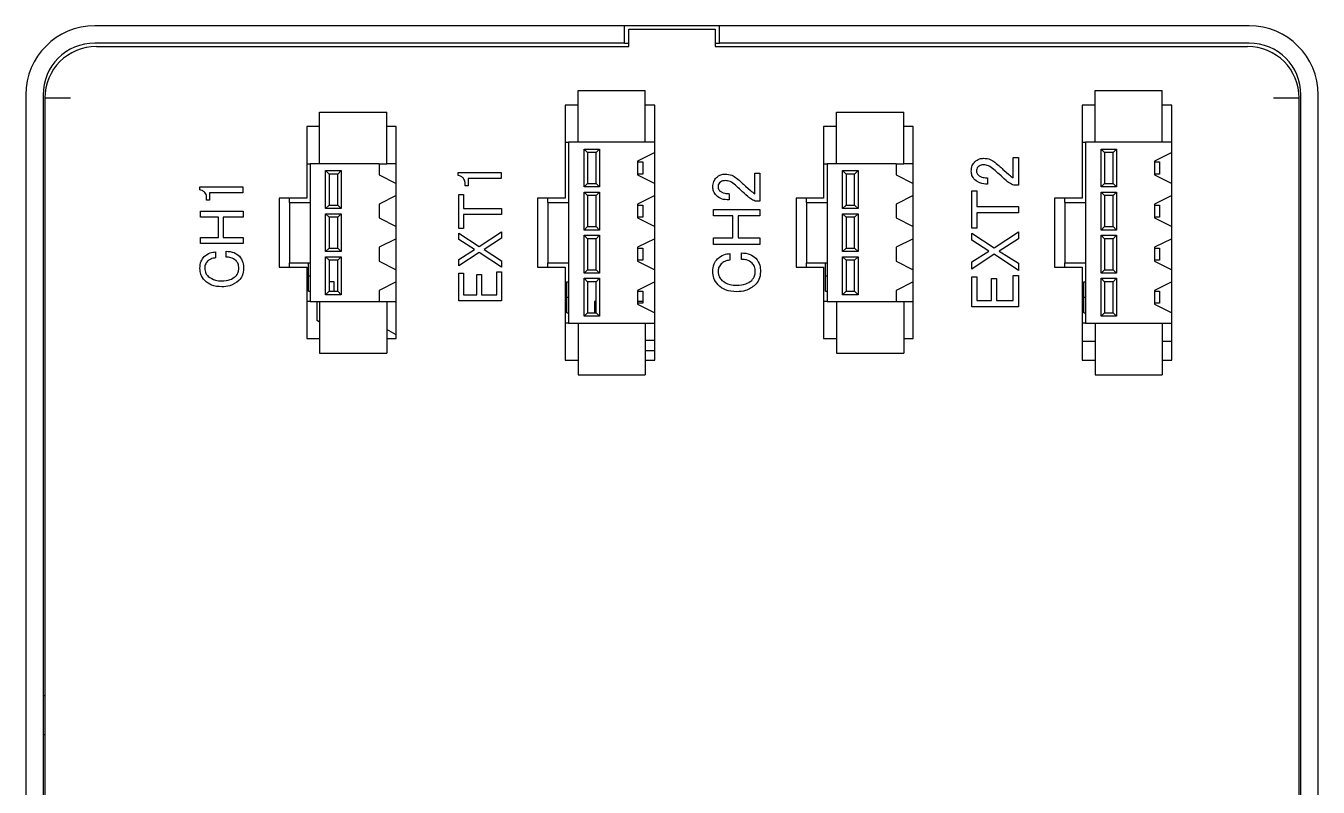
# Model space of a CAD drawing. Header units: millimetres. Extents: x 78 to 550, y 57 to 182.
# Drawn here: x 365.3 to 440.3, y 114.7 to 158.9 of the extents above; entities that cross this region are included whole.
import ezdxf

# ---------------------------------------------------------------- set-up
doc = ezdxf.new("R2010")
doc.units = ezdxf.units.MM
doc.layers.get('0').update_dxf_attribs({"lineweight": 30})

# ---------------------------------------------------------------- blocks, each defined once
blk = doc.blocks.new('A$C757F4FA5')
for p, q in [((-8.841, -23.051), (-24.216, -23.051)), ((-8.841, -23.551), (-8.841, -23.051)), ((-6.091, -23.051), (-8.841, -23.051)), ((-8.716, -23.651), (-8.716, -23.151)), ((-8.716, -23.151), (-6.216, -23.151)), ((-6.216, -23.151), (-6.216, -23.651)), ((9.284, -23.051), (-6.091, -23.051)), ((-6.091, -23.551), (-6.091, -23.051)), ((-8.841, -23.551), (-24.216, -23.551)), ((-8.841, -23.551), (-8.716, -23.551)), ((-6.216, -23.551), (-6.091, -23.551)), ((9.284, -23.551), (-6.091, -23.551)), ((-24.166, -23.651), (-8.716, -23.651)), ((-6.216, -23.651), (9.234, -23.651)), ((-26.216, -25.051), (-26.216, -59.551)), ((-25.716, -25.051), (-25.716, -59.551)), ((-10.191, -26.426), (-10.191, -24.926)), ((-10.191, -24.926), (-8.241, -24.926)), ((-8.241, -26.426), (-8.241, -24.926)), ((4.809, -26.426), (4.809, -24.926)), ((4.809, -24.926), (6.759, -24.926)), ((6.759, -26.426), (6.759, -24.926)), ((10.784, -59.551), (10.784, -25.051)), ((11.284, -59.551), (11.284, -25.051)), ((-24.916, -25.151), (-25.666, -25.151)), ((-25.666, -25.151), (-25.666, -59.625)), ((-10.191, -25.351), (-10.566, -25.351)), ((-10.566, -25.351), (-10.566, -28.051)), ((-7.966, -25.351), (-8.241, -25.351)), ((-7.966, -26.426), (-7.966, -25.351)), ((4.809, -25.351), (4.434, -25.351)), ((4.434, -25.351), (4.434, -28.051)), ((7.034, -25.351), (6.759, -25.351)), ((7.034, -26.426), (7.034, -25.351)), ((10.734, -25.151), (9.984, -25.151)), ((10.734, -59.625), (10.734, -25.151)), ((-17.691, -27.051), (-17.691, -25.551)), ((-17.691, -25.551), (-15.741, -25.551)), ((-15.741, -27.051), (-15.741, -25.551)), ((-2.691, -27.051), (-2.691, -25.551)), ((-2.691, -25.551), (-0.741, -25.551)), ((-0.741, -27.051), (-0.741, -25.551)), ((-17.691, -25.976), (-18.066, -25.976)), ((-18.066, -25.976), (-18.066, -28.051)), ((-15.466, -25.976), (-15.741, -25.976)), ((-15.466, -27.051), (-15.466, -25.976)), ((-2.691, -25.976), (-3.066, -25.976)), ((-3.066, -25.976), (-3.066, -28.051)), ((-0.466, -25.976), (-0.741, -25.976)), ((-0.466, -27.051), (-0.466, -25.976)), ((-10.566, -26.426), (-10.466, -26.426)), ((-10.466, -26.426), (-10.466, -28.176)), ((-7.966, -26.426), (-10.466, -26.426)), ((-7.966, -26.726), (-7.966, -26.426)), ((4.434, -26.426), (4.534, -26.426)), ((4.534, -26.426), (4.534, -28.176)), ((7.034, -26.426), (4.534, -26.426)), ((7.034, -26.726), (7.034, -26.426)), ((-10.016, -26.626), (-9.566, -26.626)), ((-10.016, -27.726), (-10.016, -26.626)), ((-10.016, -26.626), (-9.916, -26.726)), ((-9.666, -26.726), (-9.916, -26.726)), ((-9.916, -26.726), (-9.916, -27.626)), ((-9.666, -26.726), (-9.566, -26.626)), ((-9.666, -27.626), (-9.666, -26.726)), ((-9.566, -26.626), (-9.566, -27.726)), ((-7.966, -26.726), (-8.466, -26.976)), ((-8.466, -26.976), (-8.466, -27.376)), ((-7.966, -27.626), (-7.966, -26.726)), ((2.435, -27.462), (2.435, -26.869)), ((2.435, -26.869), (2.585, -26.869)), ((2.585, -26.869), (2.585, -27.675)), ((4.984, -26.626), (5.434, -26.626)), ((4.984, -27.726), (4.984, -26.626)), ((4.984, -26.626), (5.084, -26.726)), ((5.334, -26.726), (5.084, -26.726)), ((5.084, -26.726), (5.084, -27.626)), ((5.334, -26.726), (5.434, -26.626)), ((5.334, -27.626), (5.334, -26.726)), ((5.434, -26.626), (5.434, -27.726)), ((7.034, -26.726), (6.534, -26.976)), ((6.534, -26.976), (6.534, -27.376)), ((7.034, -27.626), (7.034, -26.726)), ((-18.066, -27.051), (-17.966, -27.051)), ((-17.966, -27.051), (-17.966, -28.176)), ((-15.966, -27.051), (-17.966, -27.051)), ((-17.516, -27.251), (-17.066, -27.251)), ((-17.516, -28.351), (-17.516, -27.251)), ((-17.516, -27.251), (-17.416, -27.351)), ((-17.416, -27.351), (-17.416, -28.251)), ((-17.166, -27.351), (-17.416, -27.351)), ((-17.166, -27.351), (-17.066, -27.251)), ((-17.166, -28.251), (-17.166, -27.351)), ((-17.066, -27.251), (-17.066, -28.351)), ((-15.966, -27.051), (-15.966, -27.376)), ((-15.966, -27.051), (-15.741, -27.051)), ((-15.466, -27.051), (-15.741, -27.051)), ((-15.466, -27.626), (-15.466, -27.051)), ((-13.672, -27.392), (-13.672, -27.305)), ((-13.672, -27.305), (-12.42, -27.305)), ((-12.42, -27.305), (-12.42, -27.477)), ((-8.466, -27.001), (-8.316, -27.001)), ((-8.316, -27.351), (-8.466, -27.351)), ((-8.316, -27.001), (-8.316, -27.351)), ((-5.065, -27.921), (-5.065, -27.328)), ((-5.065, -27.328), (-4.915, -27.328)), ((-4.915, -27.328), (-4.915, -28.134)), ((-3.066, -27.051), (-2.966, -27.051)), ((-2.966, -27.051), (-2.966, -28.176)), ((-0.966, -27.051), (-2.966, -27.051)), ((-2.516, -27.251), (-2.066, -27.251)), ((-2.516, -28.351), (-2.516, -27.251)), ((-2.516, -27.251), (-2.416, -27.351)), ((-2.416, -27.351), (-2.416, -28.251)), ((-2.166, -27.351), (-2.416, -27.351)), ((-2.166, -27.351), (-2.066, -27.251)), ((-2.166, -28.251), (-2.166, -27.351)), ((-2.066, -27.251), (-2.066, -28.351)), ((-0.966, -27.051), (-0.966, -27.376)), ((-0.966, -27.051), (-0.741, -27.051)), ((-0.466, -27.051), (-0.741, -27.051)), ((-0.466, -27.626), (-0.466, -27.051)), ((2.167, -27.24), (2.309, -27.367)), ((6.534, -27.001), (6.684, -27.001)), ((6.684, -27.351), (6.534, -27.351)), ((6.684, -27.001), (6.684, -27.351)), ((-21.172, -27.813), (-21.172, -27.726)), ((-21.172, -27.726), (-19.92, -27.726)), ((-19.92, -27.726), (-19.92, -27.897)), ((-15.966, -27.376), (-15.466, -27.626)), ((-15.466, -27.976), (-15.466, -27.626)), ((-13.469, -27.689), (-13.469, -27.624)), ((-13.384, -27.689), (-13.469, -27.689)), ((-12.42, -27.477), (-13.384, -27.477)), ((-13.384, -27.477), (-13.384, -27.689)), ((-10.016, -27.726), (-9.916, -27.626)), ((-9.566, -27.726), (-10.016, -27.726)), ((-9.916, -27.626), (-9.666, -27.626)), ((-9.666, -27.626), (-9.566, -27.726)), ((-8.466, -27.376), (-7.966, -27.626)), ((-7.966, -27.976), (-7.966, -27.626)), ((-5.333, -27.699), (-5.191, -27.826)), ((-0.966, -27.376), (-0.466, -27.626)), ((-0.466, -27.976), (-0.466, -27.626)), ((1.693, -27.462), (1.693, -27.643)), ((2.585, -27.675), (2.451, -27.675)), ((4.984, -27.726), (5.084, -27.626)), ((5.434, -27.726), (4.984, -27.726)), ((5.084, -27.626), (5.334, -27.626)), ((5.334, -27.626), (5.434, -27.726)), ((6.534, -27.376), (7.034, -27.626)), ((7.034, -27.976), (7.034, -27.626)), ((-20.969, -28.109), (-20.969, -28.044)), ((-20.884, -28.109), (-20.969, -28.109)), ((-19.92, -27.897), (-20.884, -27.897)), ((-20.884, -27.897), (-20.884, -28.109)), ((-18.866, -28.051), (-18.866, -30.051)), ((-18.066, -28.051), (-18.866, -28.051)), ((-18.566, -28.176), (-18.566, -28.051)), ((-15.466, -27.976), (-15.966, -28.226)), ((-15.466, -28.876), (-15.466, -27.976)), ((-13.65, -28.932), (-13.65, -27.94)), ((-13.65, -27.94), (-13.513, -27.94)), ((-13.513, -27.94), (-13.513, -28.353)), ((-11.366, -28.051), (-11.366, -30.051)), ((-10.566, -28.051), (-11.366, -28.051)), ((-11.066, -28.176), (-11.066, -28.051)), ((-10.016, -27.876), (-9.566, -27.876)), ((-10.016, -28.976), (-10.016, -27.876)), ((-10.016, -27.876), (-9.916, -27.976)), ((-9.666, -27.976), (-9.916, -27.976)), ((-9.916, -27.976), (-9.916, -28.876)), ((-9.666, -27.976), (-9.566, -27.876)), ((-9.666, -28.876), (-9.666, -27.976)), ((-9.566, -27.876), (-9.566, -28.976)), ((-7.966, -27.976), (-8.466, -28.226)), ((-7.966, -28.876), (-7.966, -27.976)), ((-5.807, -27.921), (-5.807, -28.102)), ((-3.866, -28.051), (-3.866, -30.051)), ((-3.066, -28.051), (-3.866, -28.051)), ((-3.566, -28.176), (-3.566, -28.051)), ((-0.466, -27.976), (-0.966, -28.226)), ((-0.466, -28.876), (-0.466, -27.976)), ((1.234, -28.921), (1.234, -27.839)), ((1.234, -27.839), (1.384, -27.839)), ((1.384, -27.839), (1.384, -28.289)), ((3.634, -28.051), (3.634, -30.051)), ((4.434, -28.051), (3.634, -28.051)), ((3.934, -28.176), (3.934, -28.051)), ((4.984, -27.876), (5.434, -27.876)), ((4.984, -28.976), (4.984, -27.876)), ((4.984, -27.876), (5.084, -27.976)), ((5.334, -27.976), (5.084, -27.976)), ((5.084, -27.976), (5.084, -28.876)), ((5.334, -27.976), (5.434, -27.876)), ((5.334, -28.876), (5.334, -27.976)), ((5.434, -27.876), (5.434, -28.976)), ((7.034, -27.976), (6.534, -28.226)), ((7.034, -28.876), (7.034, -27.976)), ((-21.15, -28.603), (-21.15, -28.432)), ((-21.15, -28.432), (-19.912, -28.432)), ((-19.912, -28.432), (-19.912, -28.603)), ((-18.566, -28.176), (-18.566, -29.926)), ((-18.566, -28.176), (-17.966, -28.176)), ((-17.966, -28.176), (-17.966, -29.926)), ((-17.516, -28.351), (-17.416, -28.251)), ((-17.066, -28.351), (-17.516, -28.351)), ((-17.416, -28.251), (-17.166, -28.251)), ((-17.166, -28.251), (-17.066, -28.351)), ((-15.966, -28.226), (-15.966, -28.626)), ((-13.513, -28.353), (-12.412, -28.353)), ((-12.412, -28.353), (-12.412, -28.524)), ((-11.066, -28.176), (-11.066, -29.926)), ((-11.066, -28.176), (-10.466, -28.176)), ((-10.466, -28.176), (-10.466, -29.926)), ((-8.466, -28.226), (-8.466, -28.626)), ((-8.466, -28.251), (-8.316, -28.251)), ((-8.316, -28.251), (-8.316, -28.601)), ((-6.266, -28.562), (-6.266, -28.375)), ((-6.266, -28.375), (-4.914, -28.375)), ((-4.915, -28.134), (-5.049, -28.134)), ((-4.914, -28.375), (-4.914, -28.562)), ((-3.566, -28.176), (-3.566, -29.926)), ((-3.566, -28.176), (-2.966, -28.176)), ((-2.966, -28.176), (-2.966, -29.926)), ((-2.516, -28.351), (-2.416, -28.251)), ((-2.066, -28.351), (-2.516, -28.351)), ((-2.416, -28.251), (-2.166, -28.251)), ((-2.166, -28.251), (-2.066, -28.351)), ((-0.966, -28.226), (-0.966, -28.626)), ((1.384, -28.289), (2.586, -28.289)), ((1.384, -28.476), (1.384, -28.921)), ((2.586, -28.476), (1.384, -28.476)), ((2.586, -28.289), (2.586, -28.476)), ((3.934, -28.176), (3.934, -29.926)), ((3.934, -28.176), (4.534, -28.176)), ((4.534, -28.176), (4.534, -29.926)), ((6.534, -28.226), (6.534, -28.626)), ((6.534, -28.251), (6.684, -28.251)), ((6.684, -28.251), (6.684, -28.601)), ((-20.629, -28.603), (-21.15, -28.603)), ((-20.629, -29.192), (-20.629, -28.603)), ((-20.492, -28.603), (-20.492, -29.192)), ((-19.912, -28.603), (-20.492, -28.603)), ((-17.516, -28.501), (-17.066, -28.501)), ((-17.516, -29.601), (-17.516, -28.501)), ((-17.516, -28.501), (-17.416, -28.601)), ((-17.416, -28.601), (-17.416, -29.501)), ((-17.166, -28.601), (-17.416, -28.601)), ((-17.166, -28.601), (-17.066, -28.501)), ((-17.166, -29.501), (-17.166, -28.601)), ((-17.066, -28.501), (-17.066, -29.601)), ((-15.966, -28.626), (-15.466, -28.876)), ((-12.412, -28.524), (-13.513, -28.524)), ((-13.513, -28.524), (-13.513, -28.932)), ((-8.316, -28.601), (-8.466, -28.601)), ((-8.466, -28.626), (-7.966, -28.876)), ((-5.697, -28.562), (-6.266, -28.562)), ((-5.697, -29.205), (-5.697, -28.562)), ((-5.547, -28.562), (-5.547, -29.205)), ((-4.914, -28.562), (-5.547, -28.562)), ((-2.516, -28.501), (-2.066, -28.501)), ((-2.516, -29.601), (-2.516, -28.501)), ((-2.516, -28.501), (-2.416, -28.601)), ((-2.416, -28.601), (-2.416, -29.501)), ((-2.166, -28.601), (-2.416, -28.601)), ((-2.166, -28.601), (-2.066, -28.501)), ((-2.166, -29.501), (-2.166, -28.601)), ((-2.066, -28.501), (-2.066, -29.601)), ((-0.966, -28.626), (-0.466, -28.876)), ((6.684, -28.601), (6.534, -28.601)), ((6.534, -28.626), (7.034, -28.876)), ((-21.15, -29.363), (-21.15, -29.192)), ((-21.15, -29.192), (-20.629, -29.192)), ((-20.492, -29.192), (-19.912, -29.192)), ((-19.912, -29.192), (-19.912, -29.363)), ((-15.466, -29.226), (-15.966, -29.476)), ((-15.466, -29.226), (-15.466, -28.876)), ((-15.466, -30.126), (-15.466, -29.226)), ((-13.513, -28.932), (-13.65, -28.932)), ((-13.65, -29.251), (-13.65, -29.063)), ((-13.65, -29.063), (-13.057, -29.454)), ((-13.057, -29.454), (-12.412, -29.027)), ((-12.412, -29.215), (-12.919, -29.541)), ((-12.412, -29.027), (-12.412, -29.215)), ((-10.016, -28.976), (-9.916, -28.876)), ((-9.566, -28.976), (-10.016, -28.976)), ((-10.016, -29.126), (-9.566, -29.126)), ((-10.016, -30.226), (-10.016, -29.126)), ((-10.016, -29.126), (-9.916, -29.226)), ((-9.916, -28.876), (-9.666, -28.876)), ((-9.666, -29.226), (-9.916, -29.226)), ((-9.916, -29.226), (-9.916, -30.126)), ((-9.666, -28.876), (-9.566, -28.976)), ((-9.666, -29.226), (-9.566, -29.126)), ((-9.666, -30.126), (-9.666, -29.226)), ((-9.566, -29.126), (-9.566, -30.226)), ((-7.966, -29.226), (-8.466, -29.476)), ((-7.966, -29.226), (-7.966, -28.876)), ((-7.966, -30.126), (-7.966, -29.226)), ((-6.266, -29.392), (-6.266, -29.205)), ((-6.266, -29.205), (-5.697, -29.205)), ((-5.547, -29.205), (-4.914, -29.205)), ((-4.914, -29.205), (-4.914, -29.392)), ((-0.466, -29.226), (-0.966, -29.476)), ((-0.466, -29.226), (-0.466, -28.876)), ((-0.466, -30.126), (-0.466, -29.226)), ((1.384, -28.921), (1.234, -28.921)), ((1.234, -29.269), (1.234, -29.064)), ((1.234, -29.064), (1.882, -29.491)), ((1.882, -29.491), (2.586, -29.024)), ((2.586, -29.23), (2.032, -29.585)), ((2.586, -29.024), (2.586, -29.23)), ((4.984, -28.976), (5.084, -28.876)), ((5.434, -28.976), (4.984, -28.976)), ((4.984, -29.126), (5.434, -29.126)), ((4.984, -30.226), (4.984, -29.126)), ((4.984, -29.126), (5.084, -29.226)), ((5.084, -28.876), (5.334, -28.876)), ((5.334, -29.226), (5.084, -29.226)), ((5.084, -29.226), (5.084, -30.126)), ((5.334, -28.876), (5.434, -28.976)), ((5.334, -29.226), (5.434, -29.126)), ((5.334, -30.126), (5.334, -29.226)), ((5.434, -29.126), (5.434, -30.226)), ((7.034, -29.226), (6.534, -29.476)), ((7.034, -29.226), (7.034, -28.876)), ((7.034, -30.126), (7.034, -29.226)), ((-19.912, -29.363), (-21.15, -29.363)), ((-20.709, -29.61), (-20.709, -29.783)), ((-20.405, -29.762), (-20.405, -29.588)), ((-17.516, -29.601), (-17.416, -29.501)), ((-17.066, -29.601), (-17.516, -29.601)), ((-17.416, -29.501), (-17.166, -29.501)), ((-17.166, -29.501), (-17.066, -29.601)), ((-15.966, -29.476), (-15.966, -29.876)), ((-13.194, -29.541), (-13.65, -29.251)), ((-13.65, -29.83), (-13.194, -29.541)), ((-12.919, -29.541), (-12.412, -29.866)), ((-8.466, -29.476), (-8.466, -29.876)), ((-8.466, -29.501), (-8.316, -29.501)), ((-8.316, -29.501), (-8.316, -29.851)), ((-4.914, -29.392), (-6.266, -29.392)), ((-2.516, -29.601), (-2.416, -29.501)), ((-2.066, -29.601), (-2.516, -29.601)), ((-2.416, -29.501), (-2.166, -29.501)), ((-2.166, -29.501), (-2.066, -29.601)), ((-0.966, -29.476), (-0.966, -29.876)), ((1.732, -29.585), (1.234, -29.269)), ((1.234, -29.901), (1.732, -29.585)), ((2.032, -29.585), (2.586, -29.941)), ((6.534, -29.476), (6.534, -29.876)), ((6.534, -29.501), (6.684, -29.501)), ((6.684, -29.501), (6.684, -29.851)), ((-18.566, -29.926), (-17.966, -29.926)), ((-18.566, -30.051), (-18.566, -29.926)), ((-18.016, -30.301), (-18.016, -29.926)), ((-17.966, -29.926), (-17.966, -31.051)), ((-17.516, -29.751), (-17.066, -29.751)), ((-17.516, -30.851), (-17.516, -29.751)), ((-17.416, -29.851), (-17.516, -29.751)), ((-17.166, -29.851), (-17.416, -29.851)), ((-17.416, -29.851), (-17.416, -30.751)), ((-17.166, -29.851), (-17.066, -29.751)), ((-17.166, -30.751), (-17.166, -29.851)), ((-17.066, -29.751), (-17.066, -30.851)), ((-15.966, -29.876), (-15.466, -30.126)), ((-13.057, -29.627), (-13.65, -30.018)), ((-13.65, -30.018), (-13.65, -29.83)), ((-12.412, -30.055), (-13.057, -29.627)), ((-12.412, -29.866), (-12.412, -30.055)), ((-11.066, -29.926), (-10.466, -29.926)), ((-11.066, -30.051), (-11.066, -29.926)), ((-10.466, -29.926), (-10.466, -31.676)), ((-8.316, -29.851), (-8.466, -29.851)), ((-8.466, -29.876), (-7.966, -30.126)), ((-5.784, -29.661), (-5.784, -29.85)), ((-5.452, -29.826), (-5.452, -29.637)), ((-3.566, -29.926), (-2.966, -29.926)), ((-3.566, -30.051), (-3.566, -29.926)), ((-3.016, -30.301), (-3.016, -29.926)), ((-2.966, -29.926), (-2.966, -31.051)), ((-2.516, -29.751), (-2.066, -29.751)), ((-2.516, -30.851), (-2.516, -29.751)), ((-2.416, -29.851), (-2.516, -29.751)), ((-2.416, -29.851), (-2.416, -30.751)), ((-2.166, -29.851), (-2.416, -29.851)), ((-2.166, -29.851), (-2.066, -29.751)), ((-2.166, -30.751), (-2.166, -29.851)), ((-2.066, -29.751), (-2.066, -30.851)), ((-0.966, -29.876), (-0.466, -30.126)), ((1.882, -29.68), (1.234, -30.107)), ((1.234, -30.107), (1.234, -29.901)), ((2.586, -30.146), (1.882, -29.68)), ((2.586, -29.941), (2.586, -30.146)), ((3.934, -29.926), (4.534, -29.926)), ((3.934, -30.051), (3.934, -29.926)), ((4.534, -29.926), (4.534, -31.676)), ((6.684, -29.851), (6.534, -29.851)), ((6.534, -29.876), (7.034, -30.126)), ((-18.866, -30.051), (-18.066, -30.051)), ((-18.066, -30.051), (-18.066, -32.126)), ((-18.016, -30.751), (-18.016, -30.301)), ((-18.016, -30.301), (-17.966, -30.301)), ((-15.466, -30.476), (-15.466, -30.126)), ((-13.65, -31.027), (-13.65, -30.225)), ((-13.65, -30.225), (-13.513, -30.225)), ((-13.513, -30.225), (-13.513, -30.855)), ((-13.129, -30.855), (-13.129, -30.269)), ((-13.129, -30.269), (-12.992, -30.269)), ((-12.992, -30.269), (-12.992, -30.855)), ((-12.55, -30.855), (-12.55, -30.189)), ((-12.55, -30.189), (-12.413, -30.189)), ((-12.413, -30.189), (-12.413, -31.027)), ((-11.366, -30.051), (-10.566, -30.051)), ((-10.566, -30.051), (-10.566, -32.751)), ((-10.016, -30.226), (-9.916, -30.126)), ((-9.566, -30.226), (-10.016, -30.226)), ((-9.916, -30.126), (-9.666, -30.126)), ((-9.666, -30.126), (-9.566, -30.226)), ((-7.966, -30.476), (-7.966, -30.126)), ((-3.866, -30.051), (-3.066, -30.051)), ((-3.066, -30.051), (-3.066, -32.126)), ((-3.016, -30.301), (-2.966, -30.301)), ((-3.016, -30.751), (-3.016, -30.301)), ((-0.466, -30.476), (-0.466, -30.126)), ((1.234, -31.207), (1.234, -30.333)), ((1.234, -30.333), (1.384, -30.333)), ((1.384, -30.333), (1.384, -31.02)), ((2.435, -30.293), (2.585, -30.293)), ((2.435, -31.02), (2.435, -30.293)), ((2.585, -30.293), (2.585, -31.207)), ((3.634, -30.051), (4.434, -30.051)), ((4.434, -30.051), (4.434, -32.751)), ((4.984, -30.226), (5.084, -30.126)), ((5.434, -30.226), (4.984, -30.226)), ((5.084, -30.126), (5.334, -30.126)), ((5.334, -30.126), (5.434, -30.226)), ((7.034, -30.476), (7.034, -30.126)), ((-17.266, -30.476), (-17.416, -30.476)), ((-17.266, -30.751), (-17.266, -30.476)), ((-15.466, -30.476), (-15.966, -30.726)), ((-15.966, -30.726), (-15.966, -31.051)), ((-15.466, -31.051), (-15.466, -30.476)), ((-10.516, -30.926), (-10.516, -30.476)), ((-10.516, -30.476), (-10.466, -30.476)), ((-10.016, -30.376), (-9.566, -30.376)), ((-10.016, -31.476), (-10.016, -30.376)), ((-9.916, -30.476), (-10.016, -30.376)), ((-9.916, -30.476), (-9.916, -31.376)), ((-9.666, -30.476), (-9.916, -30.476)), ((-9.566, -30.376), (-9.666, -30.476)), ((-9.666, -31.376), (-9.666, -30.476)), ((-9.566, -30.376), (-9.566, -31.476)), ((-7.966, -30.476), (-8.466, -30.726)), ((-8.466, -30.726), (-8.466, -31.126)), ((-7.966, -31.376), (-7.966, -30.476)), ((-0.466, -30.476), (-0.966, -30.726)), ((-0.966, -30.726), (-0.966, -31.051)), ((-0.466, -31.051), (-0.466, -30.476)), ((1.803, -30.38), (1.953, -30.38)), ((1.803, -31.02), (1.803, -30.38)), ((1.953, -30.38), (1.953, -31.02)), ((4.484, -30.476), (4.534, -30.476)), ((4.484, -30.926), (4.484, -30.476)), ((4.984, -30.376), (5.434, -30.376)), ((4.984, -31.476), (4.984, -30.376)), ((5.084, -30.476), (4.984, -30.376)), ((5.334, -30.476), (5.084, -30.476)), ((5.084, -30.476), (5.084, -31.376)), ((5.434, -30.376), (5.334, -30.476)), ((5.334, -31.376), (5.334, -30.476)), ((5.434, -30.376), (5.434, -31.476)), ((7.034, -30.476), (6.534, -30.726)), ((6.534, -30.726), (6.534, -31.126)), ((7.034, -31.376), (7.034, -30.476)), ((-17.966, -31.051), (-18.066, -31.051)), ((-18.016, -30.751), (-17.966, -30.751)), ((-17.966, -31.051), (-15.966, -31.051)), ((-17.766, -31.601), (-17.766, -31.051)), ((-17.691, -31.051), (-17.691, -32.551)), ((-17.516, -30.851), (-17.416, -30.751)), ((-17.066, -30.851), (-17.516, -30.851)), ((-17.416, -30.751), (-17.166, -30.751)), ((-17.066, -30.851), (-17.166, -30.751)), ((-15.966, -31.051), (-15.741, -31.051)), ((-15.741, -31.051), (-15.741, -32.551)), ((-15.741, -31.051), (-15.466, -31.051)), ((-15.466, -32.126), (-15.466, -31.051)), ((-12.413, -31.027), (-13.65, -31.027)), ((-13.513, -30.855), (-13.129, -30.855)), ((-12.992, -30.855), (-12.55, -30.855)), ((-10.516, -30.926), (-10.466, -30.926)), ((-10.516, -31.376), (-10.516, -30.926)), ((-9.716, -31.051), (-9.716, -31.376)), ((-9.666, -31.051), (-9.716, -31.051)), ((-8.466, -30.751), (-8.316, -30.751)), ((-8.316, -31.051), (-8.466, -31.051)), ((-8.316, -31.101), (-8.466, -31.101)), ((-8.316, -30.751), (-8.316, -31.101)), ((-2.966, -31.051), (-3.066, -31.051)), ((-3.016, -30.751), (-2.966, -30.751)), ((-2.966, -31.051), (-0.966, -31.051)), ((-2.691, -31.051), (-2.691, -32.551)), ((-2.516, -30.851), (-2.416, -30.751)), ((-2.066, -30.851), (-2.516, -30.851)), ((-2.416, -30.751), (-2.166, -30.751)), ((-2.066, -30.851), (-2.166, -30.751)), ((-0.966, -31.051), (-0.741, -31.051)), ((-0.741, -31.051), (-0.741, -32.551)), ((-0.741, -31.051), (-0.466, -31.051)), ((-0.466, -32.126), (-0.466, -31.051)), ((1.384, -31.02), (1.803, -31.02)), ((1.953, -31.02), (2.435, -31.02)), ((4.484, -30.926), (4.534, -30.926)), ((4.484, -31.376), (4.484, -30.926)), ((6.534, -30.751), (6.684, -30.751)), ((6.684, -31.101), (6.534, -31.101)), ((6.684, -30.751), (6.684, -31.101)), ((-10.516, -31.376), (-10.466, -31.376)), ((-9.916, -31.376), (-10.016, -31.476)), ((-9.566, -31.476), (-10.016, -31.476)), ((-9.916, -31.376), (-9.666, -31.376)), ((-9.566, -31.476), (-9.666, -31.376)), ((-8.466, -31.126), (-7.966, -31.376)), ((-7.966, -31.676), (-7.966, -31.376)), ((2.585, -31.207), (1.234, -31.207)), ((4.484, -31.376), (4.534, -31.376)), ((5.084, -31.376), (4.984, -31.476)), ((5.434, -31.476), (4.984, -31.476)), ((5.084, -31.376), (5.334, -31.376)), ((5.434, -31.476), (5.334, -31.376)), ((6.534, -31.126), (7.034, -31.376)), ((7.034, -31.676), (7.034, -31.376)), ((-17.691, -31.645), (-17.766, -31.601)), ((-15.466, -32.016), (-15.741, -31.857)), ((-10.466, -31.676), (-10.566, -31.676)), ((-10.466, -31.676), (-7.966, -31.676)), ((-10.191, -31.676), (-10.191, -33.176)), ((-8.241, -31.676), (-8.241, -33.176)), ((-7.966, -32.751), (-7.966, -31.676)), ((4.534, -31.676), (4.434, -31.676)), ((4.534, -31.676), (7.034, -31.676)), ((4.809, -31.676), (4.809, -33.176)), ((6.759, -31.676), (6.759, -33.176)), ((7.034, -32.751), (7.034, -31.676)), ((-18.066, -32.126), (-17.691, -32.126)), ((-15.741, -32.126), (-15.466, -32.126)), ((-7.966, -32.176), (-8.241, -32.176)), ((-3.066, -32.126), (-2.691, -32.126)), ((-0.741, -32.126), (-0.466, -32.126)), ((4.434, -32.201), (4.809, -32.201)), ((6.759, -32.201), (7.034, -32.201)), ((-17.691, -32.551), (-15.741, -32.551)), ((-7.966, -32.476), (-8.241, -32.476)), ((-2.691, -32.551), (-0.741, -32.551)), ((-10.566, -32.751), (-10.191, -32.751)), ((-8.241, -32.751), (-7.966, -32.751)), ((4.434, -32.751), (4.809, -32.751)), ((6.759, -32.751), (7.034, -32.751)), ((-10.191, -33.176), (-8.241, -33.176)), ((4.809, -33.176), (6.759, -33.176)), ((-25.666, -42.478), (-25.677, -42.478)), ((-25.677, -43.625), (-25.666, -43.625))]:
    blk.add_line(p, q)
for centre, radius, start, end in [((-24.216, -25.051), 2, 90, 180), ((9.284, -25.051), 2, 0, 90), ((-24.216, -25.051), 1.5, 90, 180), ((9.284, -25.051), 1.5, 0, 90), ((-24.166, -25.151), 1.5, 90, 180), ((9.234, -25.151), 1.5, 0, 90), ((-25.677, -42.328), 0.15, 254.8433, 270), ((-25.677, -43.775), 0.15, 90, 105.1567)]:
    blk.add_arc(centre, radius, start, end)
for points, knots in [([(1.219, -27.272), (1.223, -27.214), (1.23, -27.111), (1.293, -27.031), (1.321, -26.996)], [0, 0, 0, 0, 0.560089, 1, 1, 1, 1]), ([(1.321, -26.996), (1.363, -26.962), (1.438, -26.903), (1.532, -26.896), (1.574, -26.893)], [0, 0, 0, 0, 0.55905, 1, 1, 1, 1]), ([(1.574, -26.893), (1.642, -26.899), (1.764, -26.91), (1.863, -26.98), (1.906, -27.011)], [0, 0, 0, 0, 0.559433, 1, 1, 1, 1]), ([(-6.179, -27.454), (-6.137, -27.421), (-6.062, -27.362), (-5.968, -27.355), (-5.926, -27.352)], [0, 0, 0, 0, 0.559052, 1, 1, 1, 1]), ([(-5.926, -27.352), (-5.858, -27.358), (-5.736, -27.368), (-5.637, -27.439), (-5.594, -27.47)], [0, 0, 0, 0, 0.559432, 1, 1, 1, 1]), ([(1.321, -27.517), (1.288, -27.477), (1.23, -27.405), (1.222, -27.313), (1.219, -27.272)], [0, 0, 0, 0, 0.559338, 1, 1, 1, 1]), ([(1.416, -27.146), (1.401, -27.165), (1.373, -27.2), (1.37, -27.245), (1.369, -27.264)], [0, 0, 0, 0, 0.559091, 1, 1, 1, 1]), ([(1.369, -27.264), (1.372, -27.288), (1.377, -27.329), (1.404, -27.361), (1.416, -27.375)], [0, 0, 0, 0, 0.559209, 1, 1, 1, 1]), ([(1.574, -27.082), (1.541, -27.085), (1.482, -27.091), (1.436, -27.129), (1.416, -27.146)], [0, 0, 0, 0, 0.559464, 1, 1, 1, 1]), ([(1.416, -27.375), (1.438, -27.392), (1.481, -27.427), (1.578, -27.456), (1.649, -27.46), (1.693, -27.462)], [0, 0, 0, 0, 0.279527, 0.559655, 1, 1, 1, 1]), ([(1.874, -27.217), (1.825, -27.176), (1.737, -27.102), (1.624, -27.088), (1.574, -27.082)], [0, 0, 0, 0, 0.560184, 1, 1, 1, 1]), ([(2.23, -27.541), (2.164, -27.48), (2.046, -27.371), (1.927, -27.264), (1.874, -27.217)], [0, 0, 0, 0, 0.560001, 1, 1, 1, 1]), ([(1.906, -27.011), (1.956, -27.053), (2.044, -27.127), (2.129, -27.206), (2.167, -27.24)], [0, 0, 0, 0, 0.559987, 1, 1, 1, 1]), ([(2.309, -27.367), (2.332, -27.386), (2.372, -27.42), (2.416, -27.449), (2.435, -27.462)], [0, 0, 0, 0, 0.559931, 1, 1, 1, 1]), ([(-13.527, -27.465), (-13.551, -27.444), (-13.593, -27.407), (-13.648, -27.397), (-13.672, -27.392)], [0, 0, 0, 0, 0.559925, 1, 1, 1, 1]), ([(-13.469, -27.624), (-13.471, -27.591), (-13.475, -27.531), (-13.511, -27.485), (-13.527, -27.465)], [0, 0, 0, 0, 0.560251, 1, 1, 1, 1]), ([(-6.281, -27.731), (-6.277, -27.673), (-6.27, -27.57), (-6.207, -27.49), (-6.179, -27.454)], [0, 0, 0, 0, 0.56009, 1, 1, 1, 1]), ([(-6.179, -27.976), (-6.212, -27.936), (-6.27, -27.864), (-6.278, -27.771), (-6.281, -27.731)], [0, 0, 0, 0, 0.559338, 1, 1, 1, 1]), ([(-6.084, -27.605), (-6.099, -27.624), (-6.127, -27.659), (-6.13, -27.704), (-6.131, -27.723)], [0, 0, 0, 0, 0.55909, 1, 1, 1, 1]), ([(-6.131, -27.723), (-6.128, -27.746), (-6.123, -27.788), (-6.096, -27.82), (-6.084, -27.834)], [0, 0, 0, 0, 0.559209, 1, 1, 1, 1]), ([(-5.926, -27.541), (-5.959, -27.544), (-6.018, -27.55), (-6.064, -27.588), (-6.084, -27.605)], [0, 0, 0, 0, 0.559463, 1, 1, 1, 1]), ([(-5.626, -27.676), (-5.675, -27.634), (-5.763, -27.561), (-5.876, -27.547), (-5.926, -27.541)], [0, 0, 0, 0, 0.560184, 1, 1, 1, 1]), ([(-5.27, -28), (-5.336, -27.939), (-5.454, -27.83), (-5.573, -27.723), (-5.626, -27.676)], [0, 0, 0, 0, 0.560001, 1, 1, 1, 1]), ([(-5.594, -27.47), (-5.544, -27.512), (-5.456, -27.586), (-5.371, -27.665), (-5.333, -27.699)], [0, 0, 0, 0, 0.559986, 1, 1, 1, 1]), ([(1.693, -27.643), (1.616, -27.64), (1.479, -27.634), (1.369, -27.553), (1.321, -27.517)], [0, 0, 0, 0, 0.560795, 1, 1, 1, 1]), ([(2.451, -27.675), (2.406, -27.656), (2.326, -27.621), (2.259, -27.565), (2.23, -27.541)], [0, 0, 0, 0, 0.558629, 1, 1, 1, 1]), ([(-21.027, -27.885), (-21.051, -27.864), (-21.093, -27.827), (-21.148, -27.817), (-21.172, -27.813)], [0, 0, 0, 0, 0.559922, 1, 1, 1, 1]), ([(-20.969, -28.044), (-20.971, -28.011), (-20.975, -27.952), (-21.011, -27.905), (-21.027, -27.885)], [0, 0, 0, 0, 0.56025, 1, 1, 1, 1]), ([(-5.807, -28.102), (-5.884, -28.099), (-6.021, -28.093), (-6.131, -28.012), (-6.179, -27.976)], [0, 0, 0, 0, 0.560795, 1, 1, 1, 1]), ([(-6.084, -27.834), (-6.062, -27.851), (-6.019, -27.886), (-5.922, -27.915), (-5.851, -27.919), (-5.807, -27.921)], [0, 0, 0, 0, 0.279526, 0.559655, 1, 1, 1, 1]), ([(-5.049, -28.134), (-5.094, -28.115), (-5.174, -28.08), (-5.241, -28.024), (-5.27, -28)], [0, 0, 0, 0, 0.558631, 1, 1, 1, 1]), ([(-5.191, -27.826), (-5.168, -27.845), (-5.128, -27.879), (-5.084, -27.908), (-5.065, -27.921)], [0, 0, 0, 0, 0.559933, 1, 1, 1, 1]), ([(-21.042, -29.747), (-20.987, -29.704), (-20.888, -29.627), (-20.764, -29.615), (-20.709, -29.61)], [0, 0, 0, 0, 0.558824, 1, 1, 1, 1]), ([(-20.405, -29.588), (-20.325, -29.595), (-20.182, -29.607), (-20.07, -29.694), (-20.021, -29.733)], [0, 0, 0, 0, 0.560311, 1, 1, 1, 1]), ([(-21.165, -30.087), (-21.161, -30.016), (-21.153, -29.89), (-21.076, -29.791), (-21.042, -29.747)], [0, 0, 0, 0, 0.560385, 1, 1, 1, 1]), ([(-20.94, -29.877), (-20.968, -29.912), (-21.018, -29.974), (-21.025, -30.053), (-21.027, -30.087)], [0, 0, 0, 0, 0.559114, 1, 1, 1, 1]), ([(-20.709, -29.783), (-20.757, -29.79), (-20.842, -29.802), (-20.911, -29.854), (-20.94, -29.877)], [0, 0, 0, 0, 0.560564, 1, 1, 1, 1]), ([(-20.115, -29.863), (-20.164, -29.829), (-20.252, -29.767), (-20.358, -29.763), (-20.405, -29.762)], [0, 0, 0, 0, 0.557825, 1, 1, 1, 1]), ([(-20.036, -30.087), (-20.038, -30.041), (-20.043, -29.957), (-20.093, -29.892), (-20.115, -29.863)], [0, 0, 0, 0, 0.560515, 1, 1, 1, 1]), ([(-20.021, -29.733), (-19.979, -29.792), (-19.905, -29.9), (-19.9, -30.03), (-19.898, -30.087)], [0, 0, 0, 0, 0.557736, 1, 1, 1, 1]), ([(-6.281, -30.182), (-6.277, -30.105), (-6.268, -29.967), (-6.184, -29.858), (-6.147, -29.811)], [0, 0, 0, 0, 0.560385, 1, 1, 1, 1]), ([(-6.147, -29.811), (-6.087, -29.764), (-5.979, -29.679), (-5.843, -29.666), (-5.784, -29.661)], [0, 0, 0, 0, 0.558825, 1, 1, 1, 1]), ([(-6.036, -29.953), (-6.067, -29.991), (-6.121, -30.058), (-6.128, -30.144), (-6.131, -30.182)], [0, 0, 0, 0, 0.559114, 1, 1, 1, 1]), ([(-5.784, -29.85), (-5.836, -29.857), (-5.929, -29.87), (-6.004, -29.928), (-6.036, -29.953)], [0, 0, 0, 0, 0.560565, 1, 1, 1, 1]), ([(-5.452, -29.637), (-5.365, -29.644), (-5.209, -29.657), (-5.087, -29.753), (-5.033, -29.795)], [0, 0, 0, 0, 0.560311, 1, 1, 1, 1]), ([(-5.136, -29.937), (-5.189, -29.9), (-5.284, -29.832), (-5.4, -29.828), (-5.452, -29.826)], [0, 0, 0, 0, 0.557826, 1, 1, 1, 1]), ([(-5.049, -30.182), (-5.052, -30.131), (-5.057, -30.04), (-5.112, -29.969), (-5.136, -29.937)], [0, 0, 0, 0, 0.560515, 1, 1, 1, 1]), ([(-5.033, -29.795), (-4.988, -29.86), (-4.906, -29.977), (-4.901, -30.119), (-4.899, -30.182)], [0, 0, 0, 0, 0.557736, 1, 1, 1, 1]), ([(-21.027, -30.442), (-21.073, -30.383), (-21.154, -30.278), (-21.161, -30.146), (-21.165, -30.087)], [0, 0, 0, 0, 0.558611, 1, 1, 1, 1]), ([(-21.027, -30.087), (-21.021, -30.136), (-21.01, -30.224), (-20.952, -30.29), (-20.926, -30.319)], [0, 0, 0, 0, 0.558696, 1, 1, 1, 1]), ([(-20.926, -30.319), (-20.858, -30.364), (-20.737, -30.444), (-20.592, -30.448), (-20.528, -30.449)], [0, 0, 0, 0, 0.557438, 1, 1, 1, 1]), ([(-20.528, -30.449), (-20.446, -30.446), (-20.3, -30.441), (-20.181, -30.356), (-20.13, -30.319)], [0, 0, 0, 0, 0.561078, 1, 1, 1, 1]), ([(-20.13, -30.319), (-20.099, -30.281), (-20.045, -30.212), (-20.038, -30.126), (-20.036, -30.087)], [0, 0, 0, 0, 0.559051, 1, 1, 1, 1]), ([(-19.898, -30.087), (-19.904, -30.162), (-19.915, -30.295), (-19.999, -30.397), (-20.036, -30.442)], [0, 0, 0, 0, 0.559703, 1, 1, 1, 1]), ([(-6.131, -30.569), (-6.181, -30.505), (-6.269, -30.39), (-6.278, -30.246), (-6.281, -30.182)], [0, 0, 0, 0, 0.558611, 1, 1, 1, 1]), ([(-6.131, -30.182), (-6.124, -30.235), (-6.112, -30.331), (-6.049, -30.403), (-6.021, -30.435)], [0, 0, 0, 0, 0.558695, 1, 1, 1, 1]), ([(-5.152, -30.435), (-5.118, -30.393), (-5.059, -30.318), (-5.052, -30.224), (-5.049, -30.182)], [0, 0, 0, 0, 0.559051, 1, 1, 1, 1]), ([(-4.899, -30.182), (-4.905, -30.263), (-4.917, -30.408), (-5.009, -30.52), (-5.049, -30.569)], [0, 0, 0, 0, 0.559702, 1, 1, 1, 1]), ([(-20.528, -30.623), (-20.632, -30.617), (-20.818, -30.605), (-20.963, -30.492), (-21.027, -30.442)], [0, 0, 0, 0, 0.560281, 1, 1, 1, 1]), ([(-20.036, -30.442), (-20.118, -30.503), (-20.266, -30.611), (-20.448, -30.619), (-20.528, -30.623)], [0, 0, 0, 0, 0.558188, 1, 1, 1, 1]), ([(-5.586, -30.767), (-5.7, -30.76), (-5.902, -30.747), (-6.061, -30.624), (-6.131, -30.569)], [0, 0, 0, 0, 0.560282, 1, 1, 1, 1]), ([(-6.021, -30.435), (-5.947, -30.484), (-5.814, -30.572), (-5.656, -30.575), (-5.586, -30.577)], [0, 0, 0, 0, 0.557439, 1, 1, 1, 1]), ([(-5.586, -30.577), (-5.497, -30.574), (-5.337, -30.568), (-5.208, -30.475), (-5.152, -30.435)], [0, 0, 0, 0, 0.561078, 1, 1, 1, 1]), ([(-5.049, -30.569), (-5.139, -30.635), (-5.3, -30.753), (-5.498, -30.763), (-5.586, -30.767)], [0, 0, 0, 0, 0.558187, 1, 1, 1, 1])]:
    blk.add_open_spline(points, degree=3, knots=knots)

msp = doc.modelspace()

# ---------------------------------------------------------------- block references
at = {"xscale": 2, "yscale": 2, "zscale": 2}
msp.add_blockref('A$C757F4FA5', (417.741, 204.974), dxfattribs=at)

doc.saveas('drawing.dxf')
